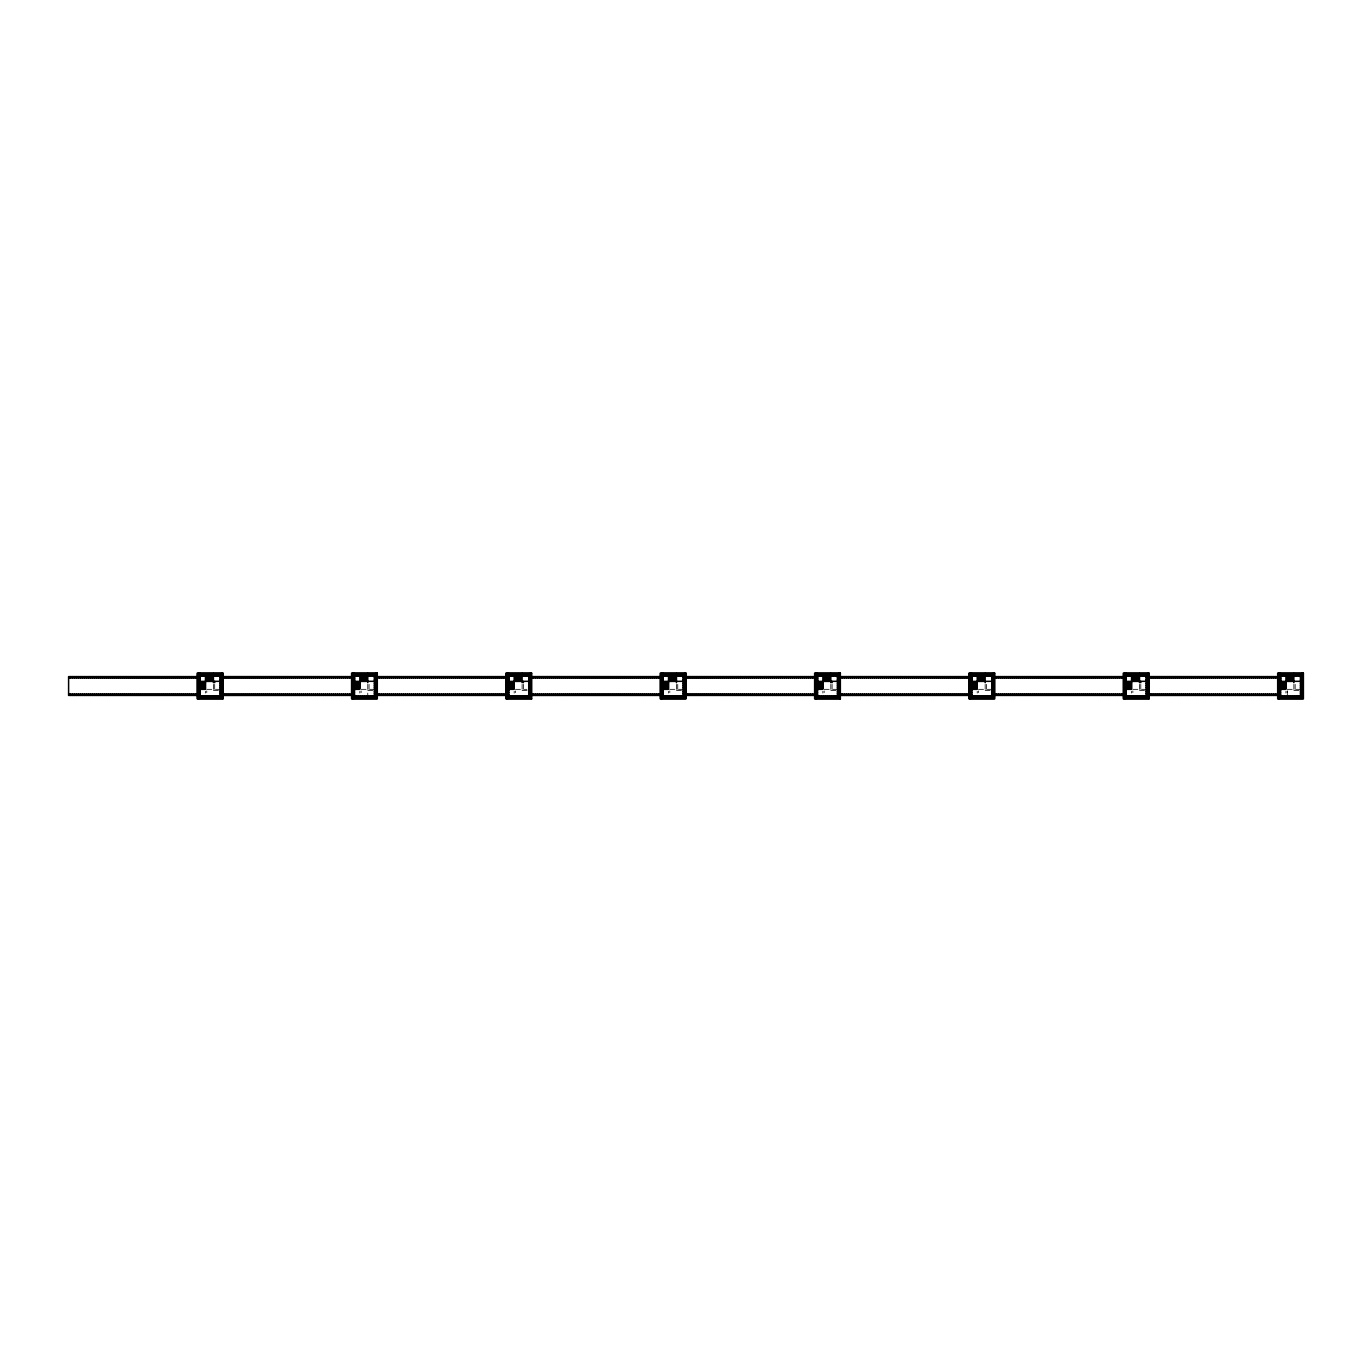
<?xml version="1.0" encoding="UTF-8"?>
<svg xmlns="http://www.w3.org/2000/svg" width="1372" height="1372" viewBox="0 0 1372 1372"><rect width="100%" height="100%" fill="white"/><g stroke="black" fill="none" stroke-linecap="round" stroke-linejoin="round"><path stroke-width="0.75" stroke-dasharray="5 3.75" d="M206.76 689.327L220.035 689.327M361.11 689.327L374.385 689.327M515.46 689.327L526.968 689.327M669.81 689.327L683.085 689.327M824.16 689.327L837.435 689.327M978.51 689.327L991.784 689.327M1132.86 689.327L1146.134 689.327M1287.21 689.327L1300.485 689.327M213.415 690.613L218.388 690.613M367.765 690.613L372.738 690.613M522.115 690.613L527.088 690.613M676.465 690.613L681.438 690.613M830.815 690.613L835.788 690.613M985.165 690.613L990.138 690.613M1139.515 690.613L1144.488 690.613M1293.865 690.613L1300.485 690.613M1295.151 684.354L1295.151 689.327M1293.865 684.354L1293.865 692.603M1287.33 690.991L1287.33 695.947M1287.21 690.973L1287.21 692.603M1285.924 691.334L1285.924 693.066M1140.801 684.354L1140.801 689.327M1139.515 684.354L1139.515 692.603M1132.86 690.973L1132.86 692.603M1131.574 691.334L1131.574 693.066M986.451 684.354L986.451 689.327M985.165 684.354L985.165 692.603M978.51 690.973L978.51 692.603M977.224 691.334L977.224 693.066M832.101 684.354L832.101 689.327M830.815 684.354L830.815 692.603M824.16 690.973L824.16 692.603M822.874 691.334L822.874 693.066M677.751 684.354L677.751 689.327M676.465 684.354L676.465 692.603M669.81 690.973L669.81 692.603M668.524 691.334L668.524 693.066M523.401 684.354L523.401 689.327M522.115 684.354L522.115 692.603M515.46 690.973L515.46 692.603M514.174 691.334L514.174 693.066M369.051 684.354L369.051 689.327M367.765 684.354L367.765 695.947M361.11 690.973L361.11 692.603M359.824 691.334L359.824 693.066M214.701 684.354L214.701 689.327M213.415 684.354L213.415 692.603M206.76 690.973L206.76 692.603M205.474 691.334L205.474 693.066"/><path stroke-width="1.5" d="M200.141 674.767L200.141 681.404L221.321 681.301M354.49 674.767L354.49 681.404L375.671 681.301M508.841 674.767L508.841 681.404L530.021 681.301M663.191 674.767L663.191 681.404L684.371 681.301M817.541 674.767L817.541 681.404L838.721 681.301M971.891 674.767L971.891 681.404L993.071 681.301M1126.241 674.767L1126.241 681.404L1147.421 681.301M1280.591 674.767L1280.591 681.404L1301.771 681.301M205.474 687.063L200.141 687.063L200.141 689.327L205.474 689.327L205.474 676.413M359.824 687.063L354.49 687.063L354.49 689.327L359.824 689.327L359.824 676.413M514.174 687.063L508.841 687.063L508.841 689.327L514.174 689.327L514.174 676.413M668.524 687.063L663.191 687.063L663.191 689.327L668.524 689.327L668.524 676.413M822.874 687.063L817.541 687.063L817.541 689.327L822.874 689.327L822.874 676.413M977.224 687.063L971.891 687.063L971.891 689.327L977.224 689.327L977.224 676.413M1131.574 687.063L1126.241 687.063L1126.241 689.327L1131.574 689.327L1131.574 676.413M1285.924 687.063L1280.591 687.063L1280.591 689.327L1285.924 689.327L1285.924 676.413M205.474 682.553L200.141 682.553L200.072 683.599L200.141 685.914L205.474 685.914M359.824 682.553L354.49 682.553L354.422 683.599L354.49 685.914L359.824 685.914M668.524 682.553L663.191 682.553L663.122 683.599L663.191 685.914L668.524 685.914M822.874 682.553L817.541 682.553L817.472 683.599L817.541 685.914L822.874 685.914M977.224 682.553L971.891 682.553L971.822 683.599L971.891 685.914L977.224 685.914M1131.574 682.553L1126.241 682.553L1126.172 683.599L1126.241 685.914L1131.574 685.914M1285.924 682.553L1280.591 682.553L1280.522 683.599L1280.591 685.914L1285.924 685.914M200.141 676.053L220.035 676.053L220.052 674.767L222.95 673.138L197.225 673.138L197.225 698.863L222.95 698.863L222.95 673.138M508.841 676.053L528.735 676.053L528.752 674.767L531.65 673.138L505.925 673.138L505.925 698.863L531.65 698.863L531.65 673.138M817.541 676.053L837.435 676.053L837.452 674.767L840.35 673.138L814.625 673.138L814.625 698.863L840.35 698.863L840.35 673.138M1126.241 676.053L1146.134 676.053L1146.152 674.767L1149.05 673.138L1123.325 673.138L1123.325 698.863L1149.05 698.863L1149.05 673.138M197.225 676.602L198.837 676.619L68.6 676.619L68.6 695.398L70.607 694.112L70.607 695.398M222.95 695.398L224.957 694.112L224.957 695.398M531.65 695.398L533.657 694.112L533.657 695.398M840.35 695.398L842.357 694.112L842.357 695.398M1149.05 695.398L1151.057 694.112L1151.057 695.398M213.415 676.053L214.701 676.053M367.765 676.053L369.051 676.053M522.115 676.053L523.401 676.053M676.465 676.053L677.751 676.053M830.815 676.053L832.101 676.053M985.165 676.053L986.451 676.053M1139.515 676.053L1140.801 676.053M1293.865 676.053L1295.151 676.053M198.203 674.115L221.972 674.115M352.553 674.115L376.322 674.115M506.903 674.115L530.672 674.115M661.253 674.115L685.022 674.115M815.603 674.115L839.372 674.115M969.953 674.115L993.722 674.115M1124.303 674.115L1148.072 674.115M1278.653 674.115L1302.422 674.115M198.854 674.767L221.321 674.767M353.204 674.767L375.671 674.767L374.402 674.767L374.385 676.053L354.49 676.053M507.554 674.767L530.021 674.767M661.904 674.767L684.371 674.767L683.102 674.767L683.085 676.053L663.191 676.053M816.254 674.767L838.721 674.767M970.604 674.767L993.071 674.767L991.802 674.767L991.784 676.053L971.891 676.053M1124.954 674.767L1147.421 674.767M1279.304 674.767L1301.771 674.767L1300.502 674.767L1300.485 676.053L1280.591 676.053M221.321 676.602L351.575 676.619M377.3 676.619L507.554 676.619L505.925 676.602M530.021 676.602L660.275 676.619M686 676.602L816.254 676.619L814.625 676.602M838.721 676.602L968.975 676.619M994.7 676.619L1124.954 676.619L1123.325 676.602M1147.421 676.602L1277.675 676.619M198.854 676.756L200.141 676.756M353.204 676.756L354.49 676.756M507.554 676.756L508.841 676.756M661.904 676.756L663.191 676.756M816.254 676.756L817.541 676.756M970.604 676.756L971.891 676.756M1124.954 676.756L1126.241 676.756M1279.304 676.756L1280.591 676.756M220.035 677.305L221.321 677.305M374.385 677.305L375.671 677.305M528.735 677.305L530.021 677.305M683.085 677.305L684.371 677.305M837.435 677.305L838.721 677.305M991.784 677.305L993.071 677.305M1146.134 677.305L1147.421 677.305M1300.485 677.305L1301.771 677.305M68.6 677.905L198.854 677.905M222.95 677.905L351.575 677.905M377.3 677.905L507.554 677.905M531.65 677.905L660.275 677.905M686 677.905L816.254 677.905M840.35 677.905L968.975 677.905M994.7 677.905L1124.954 677.905M1149.05 677.905L1277.675 677.905M198.854 678.746L200.141 678.746M353.204 678.746L354.49 678.746M507.554 678.746L508.841 678.746M661.904 678.746L663.191 678.746M816.254 678.746L817.541 678.746M970.604 678.746L971.891 678.746M1124.954 678.746L1126.241 678.746M1279.304 678.746L1280.591 678.746M220.035 679.294L221.321 679.294M374.385 679.294L375.671 679.294M528.735 679.294L530.021 679.294M683.085 679.294L684.371 679.294M837.435 679.294L838.721 679.294M991.784 679.294L993.071 679.294M1146.134 679.294L1147.421 679.294M1300.485 679.294L1301.771 679.294M198.854 680.735L200.141 680.735M353.204 680.735L354.49 680.735M507.554 680.735L508.841 680.735M661.904 680.735L663.191 680.735M816.254 680.735L817.541 680.735M970.604 680.735L971.891 680.735M1124.954 680.735L1126.241 680.735M1279.304 680.735L1280.591 680.735M514.174 682.553L508.841 682.553L508.772 683.599L508.841 685.914L514.174 685.914M198.854 682.742L200.141 682.742M353.204 682.742L354.49 682.742M507.554 682.742L514.174 683.599M661.904 682.742L663.191 682.742M816.254 682.742L817.541 682.742M970.604 682.742L971.891 682.742M1124.954 682.742L1126.241 682.742M1279.304 682.742L1280.591 682.742M220.035 683.29L221.321 683.29M374.385 683.29L375.671 683.29M528.735 683.29L530.021 683.29M683.085 683.29L684.371 683.29M837.435 683.29L838.721 683.29M991.784 683.29L993.071 683.29M1146.134 683.29L1147.421 683.29M1300.485 683.29L1301.771 683.29M205.474 683.599L200.141 683.702L200.141 682.553M359.824 683.599L354.49 683.702L354.49 682.553M668.524 683.599L663.191 683.702L663.191 682.553M822.874 683.599L817.541 683.616L817.541 682.553M977.224 683.599L971.891 683.702L971.891 682.553M1131.574 683.599L1126.241 683.616L1126.241 682.553M1285.924 683.599L1280.591 683.702L1280.591 682.553M198.854 684.731L205.474 684.748M353.204 684.731L359.824 684.748M507.554 684.731L514.174 684.748M661.904 684.731L668.524 684.748M816.254 684.731L822.874 684.748M970.604 684.731L977.224 684.748M1124.954 684.731L1131.574 684.748M1279.304 684.731L1285.924 684.748M220.035 685.28L221.321 685.28M374.385 685.28L375.671 685.28M528.735 685.28L530.021 685.28M683.085 685.28L684.371 685.28M837.435 685.28L838.721 685.28M991.784 685.28L993.071 685.28M1146.134 685.28L1147.421 685.28M1300.485 685.28L1301.771 685.28M198.854 686.72L200.141 686.72M353.204 686.72L354.49 686.72M507.554 686.72L508.841 686.72M661.904 686.72L663.191 686.72M816.254 686.72L817.541 686.72M970.604 686.72L971.891 686.72M1124.954 686.72L1126.241 686.72M1279.304 686.72L1280.591 686.72M220.035 687.269L221.321 687.269M374.385 687.269L375.671 687.269M528.735 687.269L530.021 687.269M683.085 687.269L684.371 687.269M837.435 687.269L838.721 687.269M991.784 687.269L993.071 687.269M1146.134 687.269L1147.421 687.269M1300.485 687.269L1301.771 687.269M200.141 688.23L205.474 688.23M354.49 688.23L359.824 688.23M508.841 688.23L514.174 688.23M663.191 688.23L668.524 688.23M817.541 688.23L822.874 688.23M971.891 688.23L977.224 688.23M1126.241 688.23L1131.574 688.23M1280.591 688.23L1285.924 688.23M198.854 688.71L200.141 688.71M353.204 688.71L354.49 688.71M507.554 688.71L508.841 688.71M661.904 688.71L663.191 688.71M816.254 688.71L817.541 688.71M970.604 688.71L971.891 688.71M1124.954 688.71L1126.241 688.71M1279.304 688.71L1280.591 688.71M220.035 689.276L221.321 689.276M374.385 689.276L375.671 689.276M528.735 689.276L530.021 689.276M683.085 689.276L684.371 689.276M837.435 689.276L838.721 689.276M991.784 689.276L993.071 689.276M1146.134 689.276L1147.421 689.276M1300.485 689.276L1301.771 689.276M198.854 690.716L200.141 690.716M353.204 690.716L354.49 690.716M507.554 690.716L508.841 690.716M661.904 690.716L663.191 690.716M816.254 690.716L817.541 690.716M970.604 690.716L971.891 690.716M1124.954 690.716L1126.241 690.716M1279.304 690.716L1280.591 690.716M220.035 691.265L221.321 691.265M374.385 691.265L375.671 691.265M528.735 691.265L530.021 691.265M683.085 691.265L684.371 691.265M837.435 691.265L838.721 691.265M991.784 691.265L993.071 691.265M1146.134 691.265L1147.421 691.265M1300.485 691.265L1301.771 691.265M198.854 692.706L200.141 692.706M353.204 692.706L354.49 692.706M507.554 692.706L508.841 692.706M661.904 692.706L663.191 692.706M816.254 692.706L817.541 692.706M970.604 692.706L971.891 692.706M1124.954 692.706L1126.241 692.706M1279.304 692.706L1280.591 692.706M220.035 693.254L221.321 693.254M374.385 693.254L375.671 693.254M528.735 693.254L530.021 693.254M683.085 693.254L684.371 693.254M837.435 693.254L838.721 693.254M991.784 693.254L993.071 693.254M1146.134 693.254L1147.421 693.254M1300.485 693.254L1301.771 693.254M68.6 694.112L198.854 694.112M222.95 694.112L351.575 694.112M377.3 694.112L507.554 694.112M531.65 694.112L660.275 694.112M686 694.112L816.254 694.112M840.35 694.112L968.975 694.112M994.7 694.112L1124.954 694.112M1149.05 694.112L1277.675 694.112M198.854 694.695L200.141 694.695M353.204 694.695L354.49 694.695M507.554 694.695L508.841 694.695M661.904 694.695L663.191 694.695M816.254 694.695L817.541 694.695M970.604 694.695L971.891 694.695M1124.954 694.695L1126.241 694.695M1279.304 694.695L1280.591 694.695M220.035 695.244L221.321 695.244M374.385 695.244L375.671 695.244M528.735 695.244L530.021 695.244M683.085 695.244L684.371 695.244M837.435 695.244L838.721 695.244M991.784 695.244L993.071 695.244M1146.134 695.244L1147.421 695.244M1300.485 695.244L1301.771 695.244M68.6 695.398L198.854 695.398M221.321 695.433L351.575 695.398M507.554 695.398L377.3 695.398L379.307 694.112L379.307 695.398M530.021 695.433L660.275 695.398M816.254 695.398L686 695.398L688.007 694.112L688.007 695.398M838.721 695.433L968.975 695.398M1124.954 695.398L994.7 695.398L996.707 694.112L996.707 695.398M1147.421 695.433L1277.675 695.398M200.141 695.947L220.035 695.947M354.49 695.964L374.385 695.947M508.841 695.947L528.735 695.947M663.191 695.947L683.085 695.947M817.541 695.964L837.435 695.947M971.891 695.964L991.784 695.947M1126.241 695.947L1146.134 695.947M1280.591 695.947L1300.485 695.947M198.854 697.25L222.607 697.25M353.204 697.25L376.322 697.25M507.554 697.25L531.307 697.25M661.904 697.25L685.022 697.25M816.254 697.25L840.007 697.25M970.604 697.25L993.722 697.25M1124.954 697.25L1148.707 697.25M1279.304 697.25L1302.422 697.25M198.203 697.885L222.607 697.885M352.553 697.885L376.957 697.885M506.903 697.885L531.307 697.885M661.253 697.885L685.657 697.885M815.603 697.885L840.007 697.885M969.953 697.885L994.357 697.885M1124.303 697.885L1148.707 697.885M1278.653 697.885L1303.057 697.885M1149.05 698.863L1147.421 697.25L1147.421 673.481M840.35 698.863L838.721 697.25L838.721 673.481M531.65 698.863L530.021 697.25L530.021 673.481M222.95 698.863L221.321 697.25L221.321 673.481M1302.422 673.481L1302.422 697.885M1301.771 673.481L1301.771 697.25M1300.485 674.767L1300.485 697.25M1298.495 674.767L1298.495 676.053M1298.667 697.25L1298.667 695.947L1296.677 695.964L1296.677 697.25M1296.489 674.767L1296.489 676.053M1294.482 674.767L1294.482 676.053M1294.654 695.964L1294.654 697.25M1293.865 673.481L1293.865 682.69M1292.853 676.413L1292.853 681.404M1292.458 674.767L1292.458 676.053M1292.647 695.964L1292.647 697.25M1291.687 676.413L1291.687 681.404M1290.452 674.767L1290.452 676.053M1290.538 676.413L1290.538 681.404M1290.64 695.964L1290.64 697.25M1289.388 676.413L1289.388 681.404M1288.445 674.767L1288.445 676.053M1288.634 695.964L1288.634 697.25M1288.239 676.413L1288.239 681.404M1287.073 676.413L1287.073 681.404M1286.627 695.964L1286.627 697.25M1286.439 674.767L1286.439 676.053M1284.604 695.964L1284.604 697.25M1284.415 674.767L1284.415 676.053M1282.597 695.964L1282.597 697.25M1282.426 674.767L1282.426 676.053M1280.591 673.481L1280.591 697.25M1279.304 673.481L1279.304 698.537M1278.653 673.481L1278.327 698.537M1275.668 676.619L1275.668 677.905M1275.668 694.112L1275.668 695.398M1273.662 676.619L1273.662 677.905M1273.662 694.112L1273.662 695.398M1271.638 676.619L1271.638 677.905M1271.638 694.112L1271.638 695.398M1269.632 676.619L1269.632 677.905M1269.632 694.112L1269.632 695.398M1267.625 676.619L1267.625 677.905M1267.625 694.112L1267.625 695.398M1265.619 676.619L1265.619 677.905M1265.619 694.112L1265.619 695.398M1263.612 676.619L1263.612 677.905M1263.612 694.112L1263.612 695.398M1261.588 676.619L1261.588 677.905M1261.588 694.112L1261.588 695.398M1259.582 676.619L1259.582 677.905M1259.582 694.112L1259.582 695.398M1257.575 676.619L1257.575 677.905M1257.575 694.112L1257.575 695.398M1255.569 676.619L1255.569 677.905M1255.569 694.112L1255.569 695.398M1253.562 676.619L1253.562 677.905M1253.562 694.112L1253.562 695.398M1251.556 676.619L1251.556 677.905M1251.556 694.112L1251.556 695.398M1249.532 676.619L1249.532 677.905M1249.532 694.112L1249.532 695.398M1247.525 676.619L1247.525 677.905M1247.525 694.112L1247.525 695.398M1245.519 676.619L1245.519 677.905M1245.519 694.112L1245.519 695.398M1243.512 676.619L1243.512 677.905M1243.512 694.112L1243.512 695.398M1241.506 676.619L1241.506 677.905M1241.506 694.112L1241.506 695.398M1239.482 676.619L1239.482 677.905M1239.482 694.112L1239.482 695.398M1237.475 676.619L1237.475 677.905M1237.475 694.112L1237.475 695.398M1235.469 676.619L1235.469 677.905M1235.469 694.112L1235.469 695.398M1233.462 676.619L1233.462 677.905M1233.462 694.112L1233.462 695.398M1231.456 676.619L1231.456 677.905M1231.456 694.112L1231.456 695.398M1229.449 676.619L1229.449 677.905M1229.449 694.112L1229.449 695.398M1227.426 676.619L1227.426 677.905M1227.426 694.112L1227.426 695.398M1225.419 676.619L1225.419 677.905M1225.419 694.112L1225.419 695.398M1223.412 676.619L1223.412 677.905M1223.412 694.112L1223.412 695.398M1221.406 676.619L1221.406 677.905M1221.406 694.112L1221.406 695.398M1219.399 676.619L1219.399 677.905M1219.399 694.112L1219.399 695.398M1217.376 676.619L1217.376 677.905M1217.376 694.112L1217.376 695.398M1215.369 676.619L1215.369 677.905M1215.369 694.112L1215.369 695.398M1213.362 676.619L1213.362 677.905M1213.362 694.112L1213.362 695.398M1211.356 676.619L1211.356 677.905M1211.356 694.112L1211.356 695.398M1209.349 676.619L1209.349 677.905M1209.349 694.112L1209.349 695.398M1207.326 676.619L1207.326 677.905M1207.326 694.112L1207.326 695.398M1205.319 676.619L1205.319 677.905M1205.319 694.112L1205.319 695.398M1203.313 676.619L1203.313 677.905M1203.313 694.112L1203.313 695.398M1201.306 676.619L1201.306 677.905M1201.306 694.112L1201.306 695.398M1199.3 676.619L1199.3 677.905M1199.3 694.112L1199.3 695.398M1197.276 676.619L1197.276 677.905M1197.276 694.112L1197.276 695.398M1195.269 676.619L1195.269 677.905M1195.269 694.112L1195.269 695.398M1193.263 676.619L1193.263 677.905M1193.263 694.112L1193.263 695.398M1191.256 676.619L1191.256 677.905M1191.256 694.112L1191.256 695.398M1189.25 676.619L1189.25 677.905M1189.25 694.112L1189.25 695.398M1187.243 676.619L1187.243 677.905M1187.243 694.112L1187.243 695.398M1185.219 676.619L1185.219 677.905M1185.219 694.112L1185.219 695.398M1183.213 676.619L1183.213 677.905M1183.213 694.112L1183.213 695.398M1181.206 676.619L1181.206 677.905M1181.206 694.112L1181.206 695.398M1179.2 676.619L1179.2 677.905M1179.2 694.112L1179.2 695.398M1177.193 676.619L1177.193 677.905M1177.193 694.112L1177.193 695.398M1175.169 676.619L1175.169 677.905M1175.169 694.112L1175.169 695.398M1173.163 676.619L1173.163 677.905M1173.163 694.112L1173.163 695.398M1171.156 676.619L1171.156 677.905M1171.156 694.112L1171.156 695.398M1169.15 676.619L1169.15 677.905M1169.15 694.112L1169.15 695.398M1167.143 676.619L1167.143 677.905M1167.143 694.112L1167.143 695.398M1165.137 676.619L1165.137 677.905M1165.137 694.112L1165.137 695.398M1163.113 676.619L1163.113 677.905M1163.113 694.112L1163.113 695.398M1161.106 676.619L1161.106 677.905M1161.106 694.112L1161.106 695.398M1159.1 676.619L1159.1 677.905M1159.1 694.112L1159.1 695.398M1157.093 676.619L1157.093 677.905M1157.093 694.112L1157.093 695.398M1155.087 676.619L1155.087 677.905M1155.087 694.112L1155.087 695.398M1153.063 676.619L1153.063 677.905M1153.063 694.112L1153.063 695.398M1151.057 676.619L1151.057 677.905M1148.072 673.481L1148.072 697.885M1146.134 674.767L1146.134 697.25M1144.145 674.767L1144.145 676.053M1144.317 697.25L1144.317 695.947L1142.327 695.964L1142.327 697.25M1142.139 674.767L1142.139 676.053M1140.801 681.404L1140.801 682.69M1140.132 674.767L1140.132 676.053M1140.303 695.964L1140.303 697.25M1139.515 673.481L1139.515 682.69M1138.503 676.413L1138.503 681.404M1138.125 674.767L1138.108 676.053M1138.297 695.964L1138.297 697.25M1137.337 676.413L1137.337 681.404M1136.102 674.767L1136.102 676.053M1136.188 676.413L1136.188 681.404M1136.29 695.964L1136.29 697.25M1135.038 676.413L1135.038 681.404M1134.095 674.767L1134.095 676.053M1134.284 695.964L1134.284 697.25M1133.889 676.413L1133.889 681.404M1132.723 676.413L1132.723 681.404M1132.277 695.964L1132.277 697.25M1132.089 674.767L1132.089 676.053M1130.254 695.964L1130.254 697.25M1130.065 674.767L1130.065 676.053M1128.247 695.964L1128.247 697.25M1128.076 674.767L1128.076 676.053M1126.241 673.481L1126.241 697.25M1124.954 673.481L1124.954 698.537M1124.303 673.481L1123.977 698.537M1121.318 676.619L1121.318 677.905M1121.318 694.112L1121.318 695.398M1119.312 676.619L1119.312 677.905M1119.312 694.112L1119.312 695.398M1117.288 676.619L1117.288 677.905M1117.288 694.112L1117.288 695.398M1115.282 676.619L1115.282 677.905M1115.282 694.112L1115.282 695.398M1113.275 676.619L1113.275 677.905M1113.275 694.112L1113.275 695.398M1111.269 676.619L1111.269 677.905M1111.269 694.112L1111.269 695.398M1109.262 676.619L1109.262 677.905M1109.262 694.112L1109.262 695.398M1107.238 676.619L1107.238 677.905M1107.238 694.112L1107.238 695.398M1105.232 676.619L1105.232 677.905M1105.232 694.112L1105.232 695.398M1103.225 676.619L1103.225 677.905M1103.225 694.112L1103.225 695.398M1101.219 676.619L1101.219 677.905M1101.219 694.112L1101.219 695.398M1099.212 676.619L1099.212 677.905M1099.212 694.112L1099.212 695.398M1097.206 676.619L1097.206 677.905M1097.206 694.112L1097.206 695.398M1095.182 676.619L1095.182 677.905M1095.182 694.112L1095.182 695.398M1093.175 676.619L1093.175 677.905M1093.175 694.112L1093.175 695.398M1091.169 676.619L1091.169 677.905M1091.169 694.112L1091.169 695.398M1089.162 676.619L1089.162 677.905M1089.162 694.112L1089.162 695.398M1087.156 676.619L1087.156 677.905M1087.156 694.112L1087.156 695.398M1085.132 676.619L1085.132 677.905M1085.132 694.112L1085.132 695.398M1083.125 676.619L1083.125 677.905M1083.125 694.112L1083.125 695.398M1081.119 676.619L1081.119 677.905M1081.119 694.112L1081.119 695.398M1079.112 676.619L1079.112 677.905M1079.112 694.112L1079.112 695.398M1077.106 676.619L1077.106 677.905M1077.106 694.112L1077.106 695.398M1075.099 676.619L1075.099 677.905M1075.099 694.112L1075.099 695.398M1073.076 676.619L1073.076 677.905M1073.076 694.112L1073.076 695.398M1071.069 676.619L1071.069 677.905M1071.069 694.112L1071.069 695.398M1069.062 676.619L1069.062 677.905M1069.062 694.112L1069.062 695.398M1067.056 676.619L1067.056 677.905M1067.056 694.112L1067.056 695.398M1065.049 676.619L1065.049 677.905M1065.049 694.112L1065.049 695.398M1063.026 676.619L1063.026 677.905M1063.026 694.112L1063.026 695.398M1061.019 676.619L1061.019 677.905M1061.019 694.112L1061.019 695.398M1059.013 676.619L1059.013 677.905M1059.013 694.112L1059.013 695.398M1057.006 676.619L1057.006 677.905M1057.006 694.112L1057.006 695.398M1054.999 676.619L1054.999 677.905M1054.999 694.112L1054.999 695.398M1052.976 676.619L1052.976 677.905M1052.976 694.112L1052.976 695.398M1050.969 676.619L1050.969 677.905M1050.969 694.112L1050.969 695.398M1048.963 676.619L1048.963 677.905M1048.963 694.112L1048.963 695.398M1046.956 676.619L1046.956 677.905M1046.956 694.112L1046.956 695.398M1044.949 676.619L1044.949 677.905M1044.949 694.112L1044.949 695.398M1042.926 676.619L1042.926 677.905M1042.926 694.112L1042.926 695.398M1040.919 676.619L1040.919 677.905M1040.919 694.112L1040.919 695.398M1038.913 676.619L1038.913 677.905M1038.913 694.112L1038.913 695.398M1036.906 676.619L1036.906 677.905M1036.906 694.112L1036.906 695.398M1034.9 676.619L1034.9 677.905M1034.9 694.112L1034.9 695.398M1032.893 676.619L1032.893 677.905M1032.893 694.112L1032.893 695.398M1030.869 676.619L1030.869 677.905M1030.869 694.112L1030.869 695.398M1028.863 676.619L1028.863 677.905M1028.863 694.112L1028.863 695.398M1026.856 676.619L1026.856 677.905M1026.856 694.112L1026.856 695.398M1024.85 676.619L1024.85 677.905M1024.85 694.112L1024.85 695.398M1022.843 676.619L1022.843 677.905M1022.843 694.112L1022.843 695.398M1020.819 676.619L1020.819 677.905M1020.819 694.112L1020.819 695.398M1018.813 676.619L1018.813 677.905M1018.813 694.112L1018.813 695.398M1016.806 676.619L1016.806 677.905M1016.806 694.112L1016.806 695.398M1014.8 676.619L1014.8 677.905M1014.8 694.112L1014.8 695.398M1012.793 676.619L1012.793 677.905M1012.793 694.112L1012.793 695.398M1010.787 676.619L1010.787 677.905M1010.787 694.112L1010.787 695.398M1008.763 676.619L1008.763 677.905M1008.763 694.112L1008.763 695.398M1006.756 676.619L1006.756 677.905M1006.756 694.112L1006.756 695.398M1004.75 676.619L1004.75 677.905M1004.75 694.112L1004.75 695.398M1002.743 676.619L1002.743 677.905M1002.743 694.112L1002.743 695.398M1000.737 676.619L1000.737 677.905M1000.737 694.112L1000.737 695.398M998.713 676.619L998.713 677.905M998.713 694.112L998.713 695.398M996.707 676.619L996.707 677.905M993.722 673.481L993.722 697.885M993.071 673.481L993.071 697.25M991.784 674.767L991.784 697.25M989.795 674.767L989.795 676.053M989.967 697.25L989.967 695.947L987.977 695.964L987.977 697.25M987.789 674.767L987.789 676.053M985.782 674.767L985.782 676.053M985.953 695.964L985.953 697.25M985.165 673.481L985.165 682.69M984.153 676.413L984.153 681.404M983.758 674.767L983.758 676.053M983.947 695.964L983.947 697.25M982.987 676.413L982.987 681.404M981.752 674.767L981.752 676.053M981.838 676.413L981.838 681.404M981.94 695.964L981.94 697.25M980.688 676.413L980.688 681.404M979.745 674.767L979.745 676.053M979.934 695.964L979.934 697.25M979.539 676.413L979.539 681.404M978.373 676.413L978.373 681.404M977.927 695.964L977.927 697.25M977.739 674.767L977.739 676.053M975.904 695.964L975.904 697.25M975.715 674.767L975.715 676.053M973.897 695.964L973.897 697.25M973.726 674.767L973.726 676.053M971.891 673.481L971.891 697.25M970.604 673.481L970.604 698.537M969.953 673.481L969.627 698.537M966.968 676.619L966.968 677.905M966.968 694.112L966.968 695.398M964.962 676.619L964.962 677.905M964.962 694.112L964.962 695.398M962.938 676.619L962.938 677.905M962.938 694.112L962.938 695.398M960.932 676.619L960.932 677.905M960.932 694.112L960.932 695.398M958.925 676.619L958.925 677.905M958.925 694.112L958.925 695.398M956.919 676.619L956.919 677.905M956.919 694.112L956.919 695.398M954.912 676.619L954.912 677.905M954.912 694.112L954.912 695.398M952.888 676.619L952.888 677.905M952.888 694.112L952.888 695.398M950.882 676.619L950.882 677.905M950.882 694.112L950.882 695.398M948.875 676.619L948.875 677.905M948.875 694.112L948.875 695.398M946.869 676.619L946.869 677.905M946.869 694.112L946.869 695.398M944.862 676.619L944.862 677.905M944.862 694.112L944.862 695.398M942.856 676.619L942.856 677.905M942.856 694.112L942.856 695.398M940.832 676.619L940.832 677.905M940.832 694.112L940.832 695.398M938.825 676.619L938.825 677.905M938.825 694.112L938.825 695.398M936.819 676.619L936.819 677.905M936.819 694.112L936.819 695.398M934.812 676.619L934.812 677.905M934.812 694.112L934.812 695.398M932.806 676.619L932.806 677.905M932.806 694.112L932.806 695.398M930.782 676.619L930.782 677.905M930.782 694.112L930.782 695.398M928.775 676.619L928.775 677.905M928.775 694.112L928.775 695.398M926.769 676.619L926.769 677.905M926.769 694.112L926.769 695.398M924.762 676.619L924.762 677.905M924.762 694.112L924.762 695.398M922.756 676.619L922.756 677.905M922.756 694.112L922.756 695.398M920.749 676.619L920.749 677.905M920.749 694.112L920.749 695.398M918.726 676.619L918.726 677.905M918.726 694.112L918.726 695.398M916.719 676.619L916.719 677.905M916.719 694.112L916.719 695.398M914.712 676.619L914.712 677.905M914.712 694.112L914.712 695.398M912.706 676.619L912.706 677.905M912.706 694.112L912.706 695.398M910.699 676.619L910.699 677.905M910.699 694.112L910.699 695.398M908.676 676.619L908.676 677.905M908.676 694.112L908.676 695.398M906.669 676.619L906.669 677.905M906.669 694.112L906.669 695.398M904.663 676.619L904.663 677.905M904.663 694.112L904.663 695.398M902.656 676.619L902.656 677.905M902.656 694.112L902.656 695.398M900.649 676.619L900.649 677.905M900.649 694.112L900.649 695.398M898.626 676.619L898.626 677.905M898.626 694.112L898.626 695.398M896.619 676.619L896.619 677.905M896.619 694.112L896.619 695.398M894.613 676.619L894.613 677.905M894.613 694.112L894.613 695.398M892.606 676.619L892.606 677.905M892.606 694.112L892.606 695.398M890.599 676.619L890.599 677.905M890.599 694.112L890.599 695.398M888.576 676.619L888.576 677.905M888.576 694.112L888.576 695.398M886.569 676.619L886.569 677.905M886.569 694.112L886.569 695.398M884.563 676.619L884.563 677.905M884.563 694.112L884.563 695.398M882.556 676.619L882.556 677.905M882.556 694.112L882.556 695.398M880.55 676.619L880.55 677.905M880.55 694.112L880.55 695.398M878.543 676.619L878.543 677.905M878.543 694.112L878.543 695.398M876.519 676.619L876.519 677.905M876.519 694.112L876.519 695.398M874.513 676.619L874.513 677.905M874.513 694.112L874.513 695.398M872.506 676.619L872.506 677.905M872.506 694.112L872.506 695.398M870.5 676.619L870.5 677.905M870.5 694.112L870.5 695.398M868.493 676.619L868.493 677.905M868.493 694.112L868.493 695.398M866.469 676.619L866.469 677.905M866.469 694.112L866.469 695.398M864.463 676.619L864.463 677.905M864.463 694.112L864.463 695.398M862.456 676.619L862.456 677.905M862.456 694.112L862.456 695.398M860.45 676.619L860.45 677.905M860.45 694.112L860.45 695.398M858.443 676.619L858.443 677.905M858.443 694.112L858.443 695.398M856.437 676.619L856.437 677.905M856.437 694.112L856.437 695.398M854.413 676.619L854.413 677.905M854.413 694.112L854.413 695.398M852.406 676.619L852.406 677.905M852.406 694.112L852.406 695.398M850.4 676.619L850.4 677.905M850.4 694.112L850.4 695.398M848.393 676.619L848.393 677.905M848.393 694.112L848.393 695.398M846.387 676.619L846.387 677.905M846.387 694.112L846.387 695.398M844.363 676.619L844.363 677.905M844.363 694.112L844.363 695.398M842.357 676.619L842.357 677.905M839.372 673.481L839.372 697.885M837.435 674.767L837.435 697.25M835.445 674.767L835.445 676.053M835.617 697.25L835.617 695.947L833.627 695.964L833.627 697.25M833.439 674.767L833.439 676.053M832.101 681.404L832.101 682.69M831.432 674.767L831.432 676.053M831.604 695.964L831.604 697.25M830.815 673.481L830.815 682.69M829.803 676.413L829.803 681.404M829.425 674.767L829.425 676.053M829.597 695.964L829.597 697.25M828.637 676.413L828.637 681.404M827.402 674.767L827.402 676.053M827.488 676.413L827.488 681.404M827.59 695.964L827.59 697.25M826.338 676.413L826.338 681.404M825.395 674.767L825.395 676.053M825.584 695.964L825.584 697.25M825.189 676.413L825.189 681.404M824.023 676.413L824.023 681.404M823.577 695.964L823.577 697.25M823.389 674.767L823.389 676.053M821.554 695.964L821.554 697.25M821.365 674.767L821.365 676.053M819.547 695.964L819.547 697.25M819.376 674.767L819.376 676.053M817.541 673.481L817.541 697.25M816.254 673.481L816.254 698.537M815.603 673.481L815.277 698.537M812.618 676.619L812.618 677.905M812.618 694.112L812.618 695.398M810.612 676.619L810.612 677.905M810.612 694.112L810.612 695.398M808.588 676.619L808.588 677.905M808.588 694.112L808.588 695.398M806.582 676.619L806.582 677.905M806.582 694.112L806.582 695.398M804.575 676.619L804.575 677.905M804.575 694.112L804.575 695.398M802.569 676.619L802.569 677.905M802.569 694.112L802.569 695.398M800.562 676.619L800.562 677.905M800.562 694.112L800.562 695.398M798.538 676.619L798.538 677.905M798.538 694.112L798.538 695.398M796.532 676.619L796.532 677.905M796.532 694.112L796.532 695.398M794.525 676.619L794.525 677.905M794.525 694.112L794.525 695.398M792.519 676.619L792.519 677.905M792.519 694.112L792.519 695.398M790.512 676.619L790.512 677.905M790.512 694.112L790.512 695.398M788.506 676.619L788.506 677.905M788.506 694.112L788.506 695.398M786.482 676.619L786.482 677.905M786.482 694.112L786.482 695.398M784.475 676.619L784.475 677.905M784.475 694.112L784.475 695.398M782.469 676.619L782.469 677.905M782.469 694.112L782.469 695.398M780.462 676.619L780.462 677.905M780.462 694.112L780.462 695.398M778.456 676.619L778.456 677.905M778.456 694.112L778.456 695.398M776.432 676.619L776.432 677.905M776.432 694.112L776.432 695.398M774.425 676.619L774.425 677.905M774.425 694.112L774.425 695.398M772.419 676.619L772.419 677.905M772.419 694.112L772.419 695.398M770.412 676.619L770.412 677.905M770.412 694.112L770.412 695.398M768.406 676.619L768.406 677.905M768.406 694.112L768.406 695.398M766.399 676.619L766.399 677.905M766.399 694.112L766.399 695.398M764.375 676.619L764.375 677.905M764.375 694.112L764.375 695.398M762.369 676.619L762.369 677.905M762.369 694.112L762.369 695.398M760.362 676.619L760.362 677.905M760.362 694.112L760.362 695.398M758.356 676.619L758.356 677.905M758.356 694.112L758.356 695.398M756.349 676.619L756.349 677.905M756.349 694.112L756.349 695.398M754.326 676.619L754.326 677.905M754.326 694.112L754.326 695.398M752.319 676.619L752.319 677.905M752.319 694.112L752.319 695.398M750.312 676.619L750.312 677.905M750.312 694.112L750.312 695.398M748.306 676.619L748.306 677.905M748.306 694.112L748.306 695.398M746.299 676.619L746.299 677.905M746.299 694.112L746.299 695.398M744.276 676.619L744.276 677.905M744.276 694.112L744.276 695.398M742.269 676.619L742.269 677.905M742.269 694.112L742.269 695.398M740.263 676.619L740.263 677.905M740.263 694.112L740.263 695.398M738.256 676.619L738.256 677.905M738.256 694.112L738.256 695.398M736.25 676.619L736.25 677.905M736.25 694.112L736.25 695.398M734.243 676.619L734.243 677.905M734.243 694.112L734.243 695.398M732.219 676.619L732.219 677.905M732.219 694.112L732.219 695.398M730.213 676.619L730.213 677.905M730.213 694.112L730.213 695.398M728.206 676.619L728.206 677.905M728.206 694.112L728.206 695.398M726.2 676.619L726.2 677.905M726.2 694.112L726.2 695.398M724.193 676.619L724.193 677.905M724.193 694.112L724.193 695.398M722.169 676.619L722.169 677.905M722.169 694.112L722.169 695.398M720.163 676.619L720.163 677.905M720.163 694.112L720.163 695.398M718.156 676.619L718.156 677.905M718.156 694.112L718.156 695.398M716.15 676.619L716.15 677.905M716.15 694.112L716.15 695.398M714.143 676.619L714.143 677.905M714.143 694.112L714.143 695.398M712.119 676.619L712.119 677.905M712.119 694.112L712.119 695.398M710.113 676.619L710.113 677.905M710.113 694.112L710.113 695.398M708.106 676.619L708.106 677.905M708.106 694.112L708.106 695.398M706.1 676.619L706.1 677.905M706.1 694.112L706.1 695.398M704.093 676.619L704.093 677.905M704.093 694.112L704.093 695.398M702.087 676.619L702.087 677.905M702.087 694.112L702.087 695.398M700.063 676.619L700.063 677.905M700.063 694.112L700.063 695.398M698.056 676.619L698.056 677.905M698.056 694.112L698.056 695.398M696.05 676.619L696.05 677.905M696.05 694.112L696.05 695.398M694.043 676.619L694.043 677.905M694.043 694.112L694.043 695.398M692.037 676.619L692.037 677.905M692.037 694.112L692.037 695.398M690.013 676.619L690.013 677.905M690.013 694.112L690.013 695.398M688.007 676.619L688.007 677.905M685.022 673.481L685.022 697.885M684.371 673.481L684.371 697.25M683.085 674.767L683.085 697.25M681.095 674.767L681.095 676.053M681.267 697.25L681.267 695.947L679.277 695.964L679.277 697.25M679.089 674.767L679.089 676.053M677.082 674.767L677.082 676.053M677.254 695.964L677.254 697.25M676.465 673.481L676.465 682.69M675.453 676.413L675.453 681.404M675.075 674.767L675.075 676.053M675.247 695.964L675.247 697.25M674.287 676.413L674.287 681.404M673.052 674.767L673.052 676.053M673.138 676.413L673.138 681.404M673.24 695.964L673.24 697.25M671.988 676.413L671.988 681.404M671.045 674.767L671.045 676.053M671.234 695.964L671.234 697.25M670.839 676.413L670.839 681.404M669.673 676.413L669.673 681.404M669.227 695.964L669.227 697.25M669.039 674.767L669.039 676.053M667.204 695.964L667.204 697.25M667.015 674.767L667.015 676.053M665.197 695.964L665.197 697.25M665.026 674.767L665.026 676.053M663.191 673.481L663.191 697.25M661.904 673.481L661.904 698.537M661.253 673.481L660.927 698.537M658.268 676.619L658.268 677.905M658.268 694.112L658.268 695.398M656.262 676.619L656.262 677.905M656.262 694.112L656.262 695.398M654.238 676.619L654.238 677.905M654.238 694.112L654.238 695.398M652.232 676.619L652.232 677.905M652.232 694.112L652.232 695.398M650.225 676.619L650.225 677.905M650.225 694.112L650.225 695.398M648.219 676.619L648.219 677.905M648.219 694.112L648.219 695.398M646.212 676.619L646.212 677.905M646.212 694.112L646.212 695.398M644.205 676.619L644.205 677.905M644.205 694.112L644.205 695.398M642.182 676.619L642.182 677.905M642.182 694.112L642.182 695.398M640.175 676.619L640.175 677.905M640.175 694.112L640.175 695.398M638.169 676.619L638.169 677.905M638.169 694.112L638.169 695.398M636.162 676.619L636.162 677.905M636.162 694.112L636.162 695.398M634.156 676.619L634.156 677.905M634.156 694.112L634.156 695.398M632.132 676.619L632.132 677.905M632.132 694.112L632.132 695.398M630.125 676.619L630.125 677.905M630.125 694.112L630.125 695.398M628.119 676.619L628.119 677.905M628.119 694.112L628.119 695.398M626.112 676.619L626.112 677.905M626.112 694.112L626.112 695.398M624.106 676.619L624.106 677.905M624.106 694.112L624.106 695.398M622.082 676.619L622.082 677.905M622.082 694.112L622.082 695.398M620.075 676.619L620.075 677.905M620.075 694.112L620.075 695.398M618.069 676.619L618.069 677.905M618.069 694.112L618.069 695.398M616.062 676.619L616.062 677.905M616.062 694.112L616.062 695.398M614.056 676.619L614.056 677.905M614.056 694.112L614.056 695.398M612.049 676.619L612.049 677.905M612.049 694.112L612.049 695.398M610.025 676.619L610.025 677.905M610.025 694.112L610.025 695.398M608.019 676.619L608.019 677.905M608.019 694.112L608.019 695.398M606.012 676.619L606.012 677.905M606.012 694.112L606.012 695.398M604.006 676.619L604.006 677.905M604.006 694.112L604.006 695.398M601.999 676.619L601.999 677.905M601.999 694.112L601.999 695.398M599.976 676.619L599.976 677.905M599.976 694.112L599.976 695.398M597.969 676.619L597.969 677.905M597.969 694.112L597.969 695.398M595.962 676.619L595.962 677.905M595.962 694.112L595.962 695.398M593.956 676.619L593.956 677.905M593.956 694.112L593.956 695.398M591.949 676.619L591.949 677.905M591.949 694.112L591.949 695.398M589.926 676.619L589.926 677.905M589.926 694.112L589.926 695.398M587.919 676.619L587.919 677.905M587.919 694.112L587.919 695.398M585.913 676.619L585.913 677.905M585.913 694.112L585.913 695.398M583.906 676.619L583.906 677.905M583.906 694.112L583.906 695.398M581.9 676.619L581.9 677.905M581.9 694.112L581.9 695.398M579.893 676.619L579.893 677.905M579.893 694.112L579.893 695.398M577.869 676.619L577.869 677.905M577.869 694.112L577.869 695.398M575.863 676.619L575.863 677.905M575.863 694.112L575.863 695.398M573.856 676.619L573.856 677.905M573.856 694.112L573.856 695.398M571.85 676.619L571.85 677.905M571.85 694.112L571.85 695.398M569.843 676.619L569.843 677.905M569.843 694.112L569.843 695.398M567.819 676.619L567.819 677.905M567.819 694.112L567.819 695.398M565.813 676.619L565.813 677.905M565.813 694.112L565.813 695.398M563.806 676.619L563.806 677.905M563.806 694.112L563.806 695.398M561.8 676.619L561.8 677.905M561.8 694.112L561.8 695.398M559.793 676.619L559.793 677.905M559.793 694.112L559.793 695.398M557.769 676.619L557.769 677.905M557.769 694.112L557.769 695.398M555.763 676.619L555.763 677.905M555.763 694.112L555.763 695.398M553.756 676.619L553.756 677.905M553.756 694.112L553.756 695.398M551.75 676.619L551.75 677.905M551.75 694.112L551.75 695.398M549.743 676.619L549.743 677.905M549.743 694.112L549.743 695.398M547.737 676.619L547.737 677.905M547.737 694.112L547.737 695.398M545.713 676.619L545.713 677.905M545.713 694.112L545.713 695.398M543.706 676.619L543.706 677.905M543.706 694.112L543.706 695.398M541.7 676.619L541.7 677.905M541.7 694.112L541.7 695.398M539.693 676.619L539.693 677.905M539.693 694.112L539.693 695.398M537.687 676.619L537.687 677.905M537.687 694.112L537.687 695.398M535.663 676.619L535.663 677.905M535.663 694.112L535.663 695.398M533.657 676.619L533.657 677.905M530.672 673.481L530.672 697.885M528.735 674.767L528.735 697.25M526.745 674.767L526.745 676.053M526.917 697.25L526.917 695.947L524.927 695.964L524.927 697.25M524.739 674.767L524.739 676.053M523.401 681.404L523.401 682.69M522.732 674.767L522.732 676.053M522.904 695.964L522.904 697.25M522.115 673.481L522.115 682.69M521.103 676.413L521.103 681.404M520.725 674.767L520.708 676.053M520.897 695.964L520.897 697.25M519.937 676.413L519.937 681.404M518.702 674.767L518.702 676.053M518.788 676.413L518.788 681.404M518.89 695.964L518.89 697.25M517.638 676.413L517.638 681.404M516.695 674.767L516.695 676.053M516.884 695.964L516.884 697.25M516.489 676.413L516.489 681.404M515.323 676.413L515.323 681.404M514.877 695.964L514.877 697.25M514.689 674.767L514.689 676.053M512.854 695.964L512.854 697.25M512.665 674.767L512.665 676.053M510.847 695.964L510.847 697.25M510.676 674.767L510.676 676.053M508.841 673.481L508.841 697.25M507.554 673.481L507.554 698.537M506.903 673.481L506.577 698.537M503.918 676.619L503.918 677.905M503.918 694.112L503.918 695.398M501.912 676.619L501.912 677.905M501.912 694.112L501.912 695.398M499.888 676.619L499.888 677.905M499.888 694.112L499.888 695.398M497.882 676.619L497.882 677.905M497.882 694.112L497.882 695.398M495.875 676.619L495.875 677.905M495.875 694.112L495.875 695.398M493.869 676.619L493.869 677.905M493.869 694.112L493.869 695.398M491.862 676.619L491.862 677.905M491.862 694.112L491.862 695.398M489.855 676.619L489.855 677.905M489.855 694.112L489.855 695.398M487.832 676.619L487.832 677.905M487.832 694.112L487.832 695.398M485.825 676.619L485.825 677.905M485.825 694.112L485.825 695.398M483.819 676.619L483.819 677.905M483.819 694.112L483.819 695.398M481.812 676.619L481.812 677.905M481.812 694.112L481.812 695.398M479.806 676.619L479.806 677.905M479.806 694.112L479.806 695.398M477.782 676.619L477.782 677.905M477.782 694.112L477.782 695.398M475.775 676.619L475.775 677.905M475.775 694.112L475.775 695.398M473.769 676.619L473.769 677.905M473.769 694.112L473.769 695.398M471.762 676.619L471.762 677.905M471.762 694.112L471.762 695.398M469.756 676.619L469.756 677.905M469.756 694.112L469.756 695.398M467.732 676.619L467.732 677.905M467.732 694.112L467.732 695.398M465.725 676.619L465.725 677.905M465.725 694.112L465.725 695.398M463.719 676.619L463.719 677.905M463.719 694.112L463.719 695.398M461.712 676.619L461.712 677.905M461.712 694.112L461.712 695.398M459.706 676.619L459.706 677.905M459.706 694.112L459.706 695.398M457.699 676.619L457.699 677.905M457.699 694.112L457.699 695.398M455.675 676.619L455.675 677.905M455.675 694.112L455.675 695.398M453.669 676.619L453.669 677.905M453.669 694.112L453.669 695.398M451.662 676.619L451.662 677.905M451.662 694.112L451.662 695.398M449.656 676.619L449.656 677.905M449.656 694.112L449.656 695.398M447.649 676.619L447.649 677.905M447.649 694.112L447.649 695.398M445.626 676.619L445.626 677.905M445.626 694.112L445.626 695.398M443.619 676.619L443.619 677.905M443.619 694.112L443.619 695.398M441.613 676.619L441.613 677.905M441.613 694.112L441.613 695.398M439.606 676.619L439.606 677.905M439.606 694.112L439.606 695.398M437.599 676.619L437.599 677.905M437.599 694.112L437.599 695.398M435.576 676.619L435.576 677.905M435.576 694.112L435.576 695.398M433.569 676.619L433.569 677.905M433.569 694.112L433.569 695.398M431.563 676.619L431.563 677.905M431.563 694.112L431.563 695.398M429.556 676.619L429.556 677.905M429.556 694.112L429.556 695.398M427.55 676.619L427.55 677.905M427.55 694.112L427.55 695.398M425.543 676.619L425.543 677.905M425.543 694.112L425.543 695.398M423.519 676.619L423.519 677.905M423.519 694.112L423.519 695.398M421.513 676.619L421.513 677.905M421.513 694.112L421.513 695.398M419.506 676.619L419.506 677.905M419.506 694.112L419.506 695.398M417.5 676.619L417.5 677.905M417.5 694.112L417.5 695.398M415.493 676.619L415.493 677.905M415.493 694.112L415.493 695.398M413.469 676.619L413.469 677.905M413.469 694.112L413.469 695.398M411.463 676.619L411.463 677.905M411.463 694.112L411.463 695.398M409.456 676.619L409.456 677.905M409.456 694.112L409.456 695.398M407.45 676.619L407.45 677.905M407.45 694.112L407.45 695.398M405.443 676.619L405.443 677.905M405.443 694.112L405.443 695.398M403.419 676.619L403.419 677.905M403.419 694.112L403.419 695.398M401.413 676.619L401.413 677.905M401.413 694.112L401.413 695.398M399.406 676.619L399.406 677.905M399.406 694.112L399.406 695.398M397.4 676.619L397.4 677.905M397.4 694.112L397.4 695.398M395.393 676.619L395.393 677.905M395.393 694.112L395.393 695.398M393.387 676.619L393.387 677.905M393.387 694.112L393.387 695.398M391.363 676.619L391.363 677.905M391.363 694.112L391.363 695.398M389.356 676.619L389.356 677.905M389.356 694.112L389.356 695.398M387.35 676.619L387.35 677.905M387.35 694.112L387.35 695.398M385.343 676.619L385.343 677.905M385.343 694.112L385.343 695.398M383.337 676.619L383.337 677.905M383.337 694.112L383.337 695.398M381.313 676.619L381.313 677.905M381.313 694.112L381.313 695.398M379.307 676.619L379.307 677.905M376.322 673.481L376.322 697.885M375.671 673.481L375.671 697.25M374.385 674.767L374.385 697.25M372.395 674.767L372.395 676.053M372.567 697.25L372.567 695.947L370.577 695.964L370.577 697.25M370.389 674.767L370.389 676.053M368.382 674.767L368.382 676.053M368.554 695.964L368.554 697.25M367.765 673.481L367.765 682.69M366.753 676.413L366.753 681.404M366.375 674.767L366.358 676.053M366.547 695.964L366.547 697.25M365.587 676.413L365.587 681.404M364.352 674.767L364.352 676.053M364.438 676.413L364.438 681.404M364.54 695.964L364.54 697.25M363.288 676.413L363.288 681.404M362.345 674.767L362.345 676.053M362.534 695.964L362.534 697.25M362.139 676.413L362.139 681.404M360.973 676.413L360.973 681.404M360.527 695.964L360.527 697.25M360.339 674.767L360.339 676.053M358.504 695.964L358.504 697.25M358.315 674.767L358.315 676.053M356.497 695.964L356.497 697.25M356.326 674.767L356.326 676.053M354.49 673.481L354.49 697.25M353.204 673.481L353.204 698.537M352.553 673.481L352.227 698.537M349.568 676.619L349.568 677.905M349.568 694.112L349.568 695.398M347.562 676.619L347.562 677.905M347.562 694.112L347.562 695.398M345.538 676.619L345.538 677.905M345.538 694.112L345.538 695.398M343.532 676.619L343.532 677.905M343.532 694.112L343.532 695.398M341.525 676.619L341.525 677.905M341.525 694.112L341.525 695.398M339.519 676.619L339.519 677.905M339.519 694.112L339.519 695.398M337.512 676.619L337.512 677.905M337.512 694.112L337.512 695.398M335.488 676.619L335.488 677.905M335.488 694.112L335.488 695.398M333.482 676.619L333.482 677.905M333.482 694.112L333.482 695.398M331.475 676.619L331.475 677.905M331.475 694.112L331.475 695.398M329.469 676.619L329.469 677.905M329.469 694.112L329.469 695.398M327.462 676.619L327.462 677.905M327.462 694.112L327.462 695.398M325.456 676.619L325.456 677.905M325.456 694.112L325.456 695.398M323.432 676.619L323.432 677.905M323.432 694.112L323.432 695.398M321.425 676.619L321.425 677.905M321.425 694.112L321.425 695.398M319.419 676.619L319.419 677.905M319.419 694.112L319.419 695.398M317.412 676.619L317.412 677.905M317.412 694.112L317.412 695.398M315.406 676.619L315.406 677.905M315.406 694.112L315.406 695.398M313.382 676.619L313.382 677.905M313.382 694.112L313.382 695.398M311.375 676.619L311.375 677.905M311.375 694.112L311.375 695.398M309.369 676.619L309.369 677.905M309.369 694.112L309.369 695.398M307.362 676.619L307.362 677.905M307.362 694.112L307.362 695.398M305.356 676.619L305.356 677.905M305.356 694.112L305.356 695.398M303.349 676.619L303.349 677.905M303.349 694.112L303.349 695.398M301.325 676.619L301.325 677.905M301.325 694.112L301.325 695.398M299.319 676.619L299.319 677.905M299.319 694.112L299.319 695.398M297.312 676.619L297.312 677.905M297.312 694.112L297.312 695.398M295.306 676.619L295.306 677.905M295.306 694.112L295.306 695.398M293.299 676.619L293.299 677.905M293.299 694.112L293.299 695.398M291.276 676.619L291.276 677.905M291.276 694.112L291.276 695.398M289.269 676.619L289.269 677.905M289.269 694.112L289.269 695.398M287.262 676.619L287.262 677.905M287.262 694.112L287.262 695.398M285.256 676.619L285.256 677.905M285.256 694.112L285.256 695.398M283.249 676.619L283.249 677.905M283.249 694.112L283.249 695.398M281.226 676.619L281.226 677.905M281.226 694.112L281.226 695.398M279.219 676.619L279.219 677.905M279.219 694.112L279.219 695.398M277.213 676.619L277.213 677.905M277.213 694.112L277.213 695.398M275.206 676.619L275.206 677.905M275.206 694.112L275.206 695.398M273.2 676.619L273.2 677.905M273.2 694.112L273.2 695.398M271.176 676.619L271.176 677.905M271.176 694.112L271.176 695.398M269.169 676.619L269.169 677.905M269.169 694.112L269.169 695.398M267.163 676.619L267.163 677.905M267.163 694.112L267.163 695.398M265.156 676.619L265.156 677.905M265.156 694.112L265.156 695.398M263.15 676.619L263.15 677.905M263.15 694.112L263.15 695.398M261.143 676.619L261.143 677.905M261.143 694.112L261.143 695.398M259.119 676.619L259.119 677.905M259.119 694.112L259.119 695.398M257.113 676.619L257.113 677.905M257.113 694.112L257.113 695.398M255.106 676.619L255.106 677.905M255.106 694.112L255.106 695.398M253.1 676.619L253.1 677.905M253.1 694.112L253.1 695.398M251.093 676.619L251.093 677.905M251.093 694.112L251.093 695.398M249.069 676.619L249.069 677.905M249.069 694.112L249.069 695.398M247.063 676.619L247.063 677.905M247.063 694.112L247.063 695.398M245.056 676.619L245.056 677.905M245.056 694.112L245.056 695.398M243.05 676.619L243.05 677.905M243.05 694.112L243.05 695.398M241.043 676.619L241.043 677.905M241.043 694.112L241.043 695.398M239.02 676.619L239.02 677.905M239.02 694.112L239.02 695.398M237.013 676.619L237.013 677.905M237.013 694.112L237.013 695.398M235.006 676.619L235.006 677.905M235.006 694.112L235.006 695.398M233 676.619L233 677.905M233 694.112L233 695.398M230.993 676.619L230.993 677.905M230.993 694.112L230.993 695.398M228.987 676.619L228.987 677.905M228.987 694.112L228.987 695.398M226.963 676.619L226.963 677.905M226.963 694.112L226.963 695.398M224.957 676.619L224.957 677.905M221.972 673.481L221.972 697.885M220.035 674.767L220.035 697.25M218.045 674.767L218.045 676.053M218.217 697.25L218.217 695.947L216.227 695.964L216.227 697.25M216.039 674.767L216.039 676.053M214.701 681.404L214.701 682.69M214.032 674.767L214.032 676.053M214.204 695.964L214.204 697.25M213.415 673.481L213.415 682.69M212.403 676.413L212.403 681.404M212.008 674.767L212.008 676.053M212.197 695.964L212.197 697.25M211.237 676.413L211.237 681.404M210.002 674.767L210.002 676.053M210.088 676.413L210.088 681.404M210.19 695.964L210.19 697.25M208.938 676.413L208.938 681.404M207.995 674.767L207.995 676.053M208.184 695.964L208.184 697.25M207.789 676.413L207.789 681.404M206.623 676.413L206.623 681.404M206.177 695.964L206.177 697.25M205.989 674.767L205.989 676.053M204.154 695.964L204.154 697.25M203.965 674.767L203.965 676.053M202.147 695.964L202.147 697.25M201.976 674.767L201.976 676.053M200.141 673.481L200.141 697.25M198.854 673.481L198.854 698.537M198.203 673.481L197.877 698.537M195.218 676.619L195.218 677.905M195.218 694.112L195.218 695.398M193.212 676.619L193.212 677.905M193.212 694.112L193.212 695.398M191.188 676.619L191.188 677.905M191.188 694.112L191.188 695.398M189.182 676.619L189.182 677.905M189.182 694.112L189.182 695.398M187.175 676.619L187.175 677.905M187.175 694.112L187.175 695.398M185.169 676.619L185.169 677.905M185.169 694.112L185.169 695.398M183.162 676.619L183.162 677.905M183.162 694.112L183.162 695.398M181.138 676.619L181.138 677.905M181.138 694.112L181.138 695.398M179.132 676.619L179.132 677.905M179.132 694.112L179.132 695.398M177.125 676.619L177.125 677.905M177.125 694.112L177.125 695.398M175.119 676.619L175.119 677.905M175.119 694.112L175.119 695.398M173.112 676.619L173.112 677.905M173.112 694.112L173.112 695.398M171.106 676.619L171.106 677.905M171.106 694.112L171.106 695.398M169.082 676.619L169.082 677.905M169.082 694.112L169.082 695.398M167.075 676.619L167.075 677.905M167.075 694.112L167.075 695.398M165.069 676.619L165.069 677.905M165.069 694.112L165.069 695.398M163.062 676.619L163.062 677.905M163.062 694.112L163.062 695.398M161.056 676.619L161.056 677.905M161.056 694.112L161.056 695.398M159.032 676.619L159.032 677.905M159.032 694.112L159.032 695.398M157.025 676.619L157.025 677.905M157.025 694.112L157.025 695.398M155.019 676.619L155.019 677.905M155.019 694.112L155.019 695.398M153.012 676.619L153.012 677.905M153.012 694.112L153.012 695.398M151.006 676.619L151.006 677.905M151.006 694.112L151.006 695.398M148.999 676.619L148.999 677.905M148.999 694.112L148.999 695.398M146.976 676.619L146.976 677.905M146.976 694.112L146.976 695.398M144.969 676.619L144.969 677.905M144.969 694.112L144.969 695.398M142.962 676.619L142.962 677.905M142.962 694.112L142.962 695.398M140.956 676.619L140.956 677.905M140.956 694.112L140.956 695.398M138.949 676.619L138.949 677.905M138.949 694.112L138.949 695.398M136.926 676.619L136.926 677.905M136.926 694.112L136.926 695.398M134.919 676.619L134.919 677.905M134.919 694.112L134.919 695.398M132.912 676.619L132.912 677.905M132.912 694.112L132.912 695.398M130.906 676.619L130.906 677.905M130.906 694.112L130.906 695.398M128.899 676.619L128.899 677.905M128.899 694.112L128.899 695.398M126.876 676.619L126.876 677.905M126.876 694.112L126.876 695.398M124.869 676.619L124.869 677.905M124.869 694.112L124.869 695.398M122.863 676.619L122.863 677.905M122.863 694.112L122.863 695.398M120.856 676.619L120.856 677.905M120.856 694.112L120.856 695.398M118.85 676.619L118.85 677.905M118.85 694.112L118.85 695.398M116.826 676.619L116.826 677.905M116.826 694.112L116.826 695.398M114.819 676.619L114.819 677.905M114.819 694.112L114.819 695.398M112.813 676.619L112.813 677.905M112.813 694.112L112.813 695.398M110.806 676.619L110.806 677.905M110.806 694.112L110.806 695.398M108.8 676.619L108.8 677.905M108.8 694.112L108.8 695.398M106.793 676.619L106.793 677.905M106.793 694.112L106.793 695.398M104.769 676.619L104.769 677.905M104.769 694.112L104.769 695.398M102.763 676.619L102.763 677.905M102.763 694.112L102.763 695.398M100.756 676.619L100.756 677.905M100.756 694.112L100.756 695.398M98.75 676.619L98.75 677.905M98.75 694.112L98.75 695.398M96.743 676.619L96.743 677.905M96.743 694.112L96.743 695.398M94.719 676.619L94.719 677.905M94.719 694.112L94.719 695.398M92.713 676.619L92.713 677.905M92.713 694.112L92.713 695.398M90.706 676.619L90.706 677.905M90.706 694.112L90.706 695.398M88.7 676.619L88.7 677.905M88.7 694.112L88.7 695.398M86.693 676.619L86.693 677.905M86.693 694.112L86.693 695.398M84.67 676.619L84.67 677.905M84.67 694.112L84.67 695.398M82.663 676.619L82.663 677.905M82.663 694.112L82.663 695.398M80.656 676.619L80.656 677.905M80.656 694.112L80.656 695.398M78.65 676.619L78.65 677.905M78.65 694.112L78.65 695.398M76.643 676.619L76.643 677.905M76.643 694.112L76.643 695.398M74.637 676.619L74.637 677.905M74.637 694.112L74.637 695.398M72.613 676.619L72.613 677.905M72.613 694.112L72.613 695.398M70.607 676.619L70.607 677.905M200.141 684.748L200.141 685.914L200.141 684.748M354.49 684.748L354.49 685.914L354.49 684.748M663.191 684.748L663.191 685.914L663.191 684.748M817.541 684.748L817.541 685.914L817.541 684.748M377.3 673.138L351.575 673.138L351.575 698.863L377.3 698.863L377.3 673.138M686 673.138L660.275 673.138L660.275 698.863L686 698.863L686 673.138M994.7 673.138L968.975 673.138L968.975 698.863L994.7 698.863L994.7 673.138M1303.4 673.138L1277.675 673.138L1277.675 698.863L1303.4 698.863L1303.4 673.138M222.607 673.481L197.568 673.481L197.568 698.537L222.607 698.537L222.607 673.481M376.957 673.481L351.918 673.481L351.918 698.537L376.957 698.537L376.957 673.481M531.307 673.481L506.268 673.481L506.268 698.537L531.307 698.537L531.307 673.481M685.657 673.481L660.618 673.481L660.618 698.537L685.657 698.537L685.657 673.481M840.007 673.481L814.968 673.481L814.968 698.537L840.007 698.537L840.007 673.481M994.357 673.481L969.318 673.481L969.318 698.537L994.357 698.537L994.357 673.481M1148.707 673.481L1123.668 673.481L1123.668 698.537L1148.707 698.537L1148.707 673.481M1303.057 673.481L1278.018 673.481L1278.018 698.537L1303.057 698.537L1303.057 673.481"/></g></svg>
